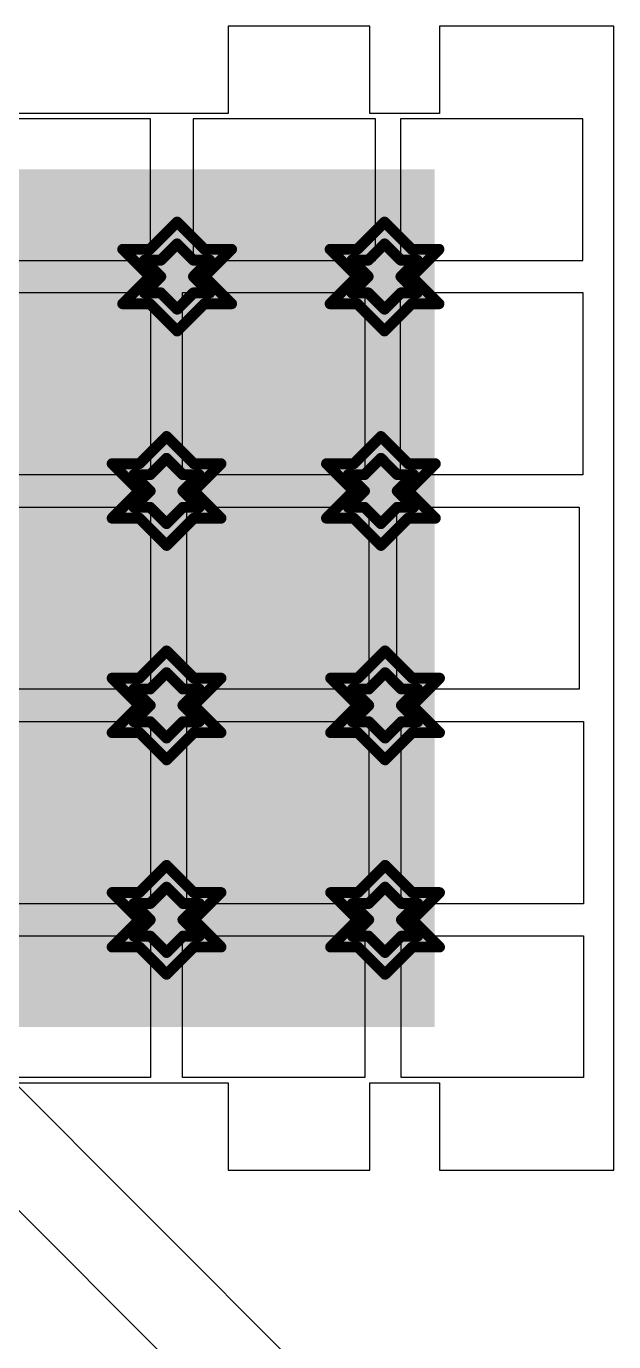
# Model space of a CAD drawing. Header units: millimetres. Extents: x 5 to 399, y 5 to 287.
# Drawn here: x 171.56 to 174.3, y 122.14 to 128.28 of the extents above; entities that cross this region are included whole.
import ezdxf

# ---------------------------------------------------------------- set-up
doc = ezdxf.new("R2010")
doc.units = ezdxf.units.MM
for name, color, linetype in [('DrillDrawing', 1, 'Continuous'), ('MidLayer2', 76, 'Continuous'), ('TopLayer', 1, 'Continuous'), ('TopPaste', 8, 'Continuous'), ('TopSolder', 216, 'Continuous')]:
    doc.layers.add(name, color=color, linetype=linetype)

# ---------------------------------------------------------------- blocks, each defined once
blk = doc.blocks.new('PQFN_8_MULTI_209')
at = {"layer": 'TopLayer'}
for p, q in [((2.667, 2.586), (-2.667, 2.586)), ((-2.667, 2.586), (-2.667, 1.7732)), ((2.667, 1.7732), (2.667, 2.586)), ((-2.667, 1.7732), (-2.2606, 1.7732)), ((-2.2606, 1.7732), (-2.2606, 1.4478)), ((2.2606, 1.4478), (2.2606, 1.7732)), ((2.2606, 1.7732), (2.667, 1.7732)), ((-2.2606, 1.4478), (-2.667, 1.4478)), ((-2.667, 1.4478), (-2.667, 0.7874)), ((2.667, 1.4478), (2.2606, 1.4478)), ((2.667, 0.7874), (2.667, 1.4478)), ((-2.667, 0.7874), (-2.2606, 0.7874)), ((-2.2606, 0.7874), (-2.2605, -0.5079)), ((2.2606, -0.508), (2.2606, 0.7874)), ((2.2606, 0.7874), (2.667, 0.7874))]:
    blk.add_line(p, q, dxfattribs=at)
blk.add_solid([(-2, -1.75), (2, -1.75), (-2, 1.75), (2, 1.75)], dxfattribs=at)
at = {"layer": 'TopPaste'}
for p, q in [((-1.575, 2.442), (-2.2352, 2.442)), ((-2.2352, 2.442), (-2.2352, 1.592)), ((-1.575, 1.592), (-1.575, 2.442)), ((-1.425, 1.592), (-1.425, 2.442)), ((-1.425, 2.442), (-0.575, 2.442)), ((-0.575, 2.442), (-0.575, 1.592)), ((-0.425, 1.575), (-0.425, 2.425)), ((-0.425, 2.425), (0.425, 2.425)), ((0.425, 2.425), (0.425, 1.575)), ((0.575, 1.5944), (0.575, 2.4444)), ((0.575, 2.4444), (1.425, 2.4444)), ((1.425, 2.4444), (1.425, 1.5944)), ((1.575, 1.5944), (1.575, 2.4444)), ((1.575, 2.4444), (2.2352, 2.4444)), ((2.2352, 2.4444), (2.2352, 1.5944)), ((-2.2352, 1.592), (-1.575, 1.592)), ((-0.575, 1.592), (-1.425, 1.592)), ((0.425, 1.575), (-0.425, 1.575)), ((1.425, 1.5944), (0.575, 1.5944)), ((2.2352, 1.5944), (1.575, 1.5944)), ((-1.575, 1.4744), (-2.2352, 1.4744)), ((-2.2352, 1.4744), (-2.2352, 0.6244)), ((-1.575, 0.6244), (-1.575, 1.4744)), ((-1.425, 1.425), (-0.575, 1.425)), ((-1.425, 0.575), (-1.425, 1.425)), ((-0.575, 1.425), (-0.575, 0.575)), ((-0.425, 1.4444), (0.425, 1.4444)), ((-0.425, 0.5944), (-0.425, 1.4444)), ((0.425, 1.4444), (0.425, 0.5944)), ((0.575, 1.4444), (1.425, 1.4444)), ((0.575, 0.5944), (0.575, 1.4444)), ((1.425, 1.4444), (1.425, 0.5944)), ((1.575, 0.575), (1.575, 1.425)), ((1.575, 1.425), (2.2352, 1.425)), ((2.2352, 1.425), (2.2352, 0.575)), ((-2.2352, 0.6244), (-1.575, 0.6244)), ((-0.575, 0.575), (-1.425, 0.575)), ((0.425, 0.5944), (-0.425, 0.5944)), ((1.425, 0.5944), (0.575, 0.5944)), ((2.2352, 0.575), (1.575, 0.575)), ((-1.575, 0.425), (-2.2352, 0.425)), ((-2.2352, 0.425), (-2.2352, -0.425)), ((-1.575, -0.425), (-1.575, 0.425)), ((-1.425, 0.425), (-0.575, 0.425)), ((-1.425, -0.425), (-1.425, 0.425)), ((-0.575, 0.425), (-0.575, -0.425)), ((-0.425, 0.425), (0.425, 0.425)), ((-0.425, -0.425), (-0.425, 0.425)), ((0.425, 0.425), (0.425, -0.425)), ((0.575, 0.425), (1.425, 0.425)), ((0.575, -0.425), (0.575, 0.425)), ((1.425, 0.425), (1.425, -0.425)), ((1.575, -0.425), (1.575, 0.425)), ((1.575, 0.425), (2.2352, 0.425)), ((2.2352, 0.425), (2.2352, -0.425))]:
    blk.add_line(p, q, dxfattribs=at)
at = {"layer": 'TopSolder'}
blk.add_solid([(-2, -1.75), (2, -1.75), (-2, 1.75), (2, 1.75)], dxfattribs=at)

msp = doc.modelspace()

# ---------------------------------------------------------------- linework, layer by layer
at = {"layer": 'DrillDrawing', "const_width": 0.0508}
for points in [[(172.1348, 127.2382), (172.2618, 127.3652)], [(172.2618, 127.3652), (172.3888, 127.2382)], [(173.1024, 127.2382), (173.2294, 127.3652)], [(173.2294, 127.3652), (173.3564, 127.2382)], [(172.0078, 127.2382), (172.1348, 127.1112)], [(172.0078, 127.2382), (172.1348, 127.2382)], [(172.1856, 127.1874), (172.2618, 127.2636)], [(172.2618, 127.2636), (172.338, 127.1874)], [(172.3888, 127.2382), (172.5158, 127.2382)], [(172.3888, 127.1112), (172.5158, 127.2382)], [(172.9754, 127.2382), (173.1024, 127.1112)], [(172.9754, 127.2382), (173.1024, 127.2382)], [(173.1532, 127.1874), (173.2294, 127.2636)], [(173.2294, 127.2636), (173.3056, 127.1874)], [(173.3564, 127.2382), (173.4834, 127.2382)], [(173.3564, 127.1112), (173.4834, 127.2382)], [(172.1094, 127.1874), (172.1856, 127.1112)], [(172.1094, 127.1874), (172.1856, 127.1874)], [(172.338, 127.1874), (172.4142, 127.1874)], [(172.338, 127.1112), (172.4142, 127.1874)], [(173.077, 127.1874), (173.1532, 127.1112)], [(173.077, 127.1874), (173.1532, 127.1874)], [(173.3056, 127.1874), (173.3818, 127.1874)], [(173.3056, 127.1112), (173.3818, 127.1874)], [(172.0078, 126.9842), (172.1348, 127.1112)], [(172.1094, 127.035), (172.1856, 127.1112)], [(172.338, 127.1112), (172.4142, 127.035)], [(172.3888, 127.1112), (172.5158, 126.9842)], [(172.9754, 126.9842), (173.1024, 127.1112)], [(173.077, 127.035), (173.1532, 127.1112)], [(173.3056, 127.1112), (173.3818, 127.035)], [(173.3564, 127.1112), (173.4834, 126.9842)], [(172.1094, 127.035), (172.1856, 127.035)], [(172.1856, 127.035), (172.2618, 126.9588)], [(172.2618, 126.9588), (172.338, 127.035)], [(172.338, 127.035), (172.4142, 127.035)], [(173.077, 127.035), (173.1532, 127.035)], [(173.1532, 127.035), (173.2294, 126.9588)], [(173.2294, 126.9588), (173.3056, 127.035)], [(173.3056, 127.035), (173.3818, 127.035)], [(172.0078, 126.9842), (172.1348, 126.9842)], [(172.1348, 126.9842), (172.2618, 126.8572)], [(172.2618, 126.8572), (172.3888, 126.9842)], [(172.3888, 126.9842), (172.5158, 126.9842)], [(172.9754, 126.9842), (173.1024, 126.9842)], [(173.1024, 126.9842), (173.2294, 126.8572)], [(173.2294, 126.8572), (173.3564, 126.9842)], [(173.3564, 126.9842), (173.4834, 126.9842)], [(172.0854, 126.2382), (172.2124, 126.3652)], [(172.2124, 126.3652), (172.3394, 126.2382)], [(173.0854, 126.2382), (173.2124, 126.3652)], [(173.2124, 126.3652), (173.3394, 126.2382)], [(171.9584, 126.2382), (172.0854, 126.1112)], [(171.9584, 126.2382), (172.0854, 126.2382)], [(172.1362, 126.1874), (172.2124, 126.2636)], [(172.2124, 126.2636), (172.2886, 126.1874)], [(172.3394, 126.2382), (172.4664, 126.2382)], [(172.3394, 126.1112), (172.4664, 126.2382)], [(172.9584, 126.2382), (173.0854, 126.1112)], [(172.9584, 126.2382), (173.0854, 126.2382)], [(173.1362, 126.1874), (173.2124, 126.2636)], [(173.2124, 126.2636), (173.2886, 126.1874)], [(173.3394, 126.2382), (173.4664, 126.2382)], [(173.3394, 126.1112), (173.4664, 126.2382)], [(172.06, 126.1874), (172.1362, 126.1112)], [(172.06, 126.1874), (172.1362, 126.1874)], [(172.2886, 126.1874), (172.3648, 126.1874)], [(172.2886, 126.1112), (172.3648, 126.1874)], [(173.06, 126.1874), (173.1362, 126.1112)], [(173.06, 126.1874), (173.1362, 126.1874)], [(173.2886, 126.1874), (173.3648, 126.1874)], [(173.2886, 126.1112), (173.3648, 126.1874)], [(171.9584, 125.9842), (172.0854, 126.1112)], [(172.06, 126.035), (172.1362, 126.1112)], [(172.2886, 126.1112), (172.3648, 126.035)], [(172.3394, 126.1112), (172.4664, 125.9842)], [(172.9584, 125.9842), (173.0854, 126.1112)], [(173.06, 126.035), (173.1362, 126.1112)], [(173.2886, 126.1112), (173.3648, 126.035)], [(173.3394, 126.1112), (173.4664, 125.9842)], [(171.9584, 125.9842), (172.0854, 125.9842)], [(172.06, 126.035), (172.1362, 126.035)], [(172.0854, 125.9842), (172.2124, 125.8572)], [(172.1362, 126.035), (172.2124, 125.9588)], [(172.2124, 125.9588), (172.2886, 126.035)], [(172.2124, 125.8572), (172.3394, 125.9842)], [(172.2886, 126.035), (172.3648, 126.035)], [(172.3394, 125.9842), (172.4664, 125.9842)], [(172.9584, 125.9842), (173.0854, 125.9842)], [(173.06, 126.035), (173.1362, 126.035)], [(173.0854, 125.9842), (173.2124, 125.8572)], [(173.1362, 126.035), (173.2124, 125.9588)], [(173.2124, 125.9588), (173.2886, 126.035)], [(173.2124, 125.8572), (173.3394, 125.9842)], [(173.2886, 126.035), (173.3648, 126.035)], [(173.3394, 125.9842), (173.4664, 125.9842)], [(172.0854, 125.2382), (172.2124, 125.3652)], [(172.2124, 125.3652), (172.3394, 125.2382)], [(173.1048, 125.2382), (173.2318, 125.3652)], [(173.2318, 125.3652), (173.3588, 125.2382)], [(172.1362, 125.1874), (172.2124, 125.2636)], [(172.2124, 125.2636), (172.2886, 125.1874)], [(173.1556, 125.1874), (173.2318, 125.2636)], [(173.2318, 125.2636), (173.308, 125.1874)], [(171.9584, 125.2382), (172.0854, 125.1112)], [(171.9584, 125.2382), (172.0854, 125.2382)], [(172.06, 125.1874), (172.1362, 125.1112)], [(172.06, 125.1874), (172.1362, 125.1874)], [(172.2886, 125.1874), (172.3648, 125.1874)], [(172.2886, 125.1112), (172.3648, 125.1874)], [(172.3394, 125.2382), (172.4664, 125.2382)], [(172.3394, 125.1112), (172.4664, 125.2382)], [(172.9778, 125.2382), (173.1048, 125.1112)], [(172.9778, 125.2382), (173.1048, 125.2382)], [(173.0794, 125.1874), (173.1556, 125.1112)], [(173.0794, 125.1874), (173.1556, 125.1874)], [(173.308, 125.1874), (173.3842, 125.1874)], [(173.308, 125.1112), (173.3842, 125.1874)], [(173.3588, 125.2382), (173.4858, 125.2382)], [(173.3588, 125.1112), (173.4858, 125.2382)], [(171.9584, 124.9842), (172.0854, 125.1112)], [(172.06, 125.035), (172.1362, 125.1112)], [(172.2886, 125.1112), (172.3648, 125.035)], [(172.3394, 125.1112), (172.4664, 124.9842)], [(172.9778, 124.9842), (173.1048, 125.1112)], [(173.0794, 125.035), (173.1556, 125.1112)], [(173.308, 125.1112), (173.3842, 125.035)], [(173.3588, 125.1112), (173.4858, 124.9842)], [(172.06, 125.035), (172.1362, 125.035)], [(172.1362, 125.035), (172.2124, 124.9588)], [(172.2124, 124.9588), (172.2886, 125.035)], [(172.2886, 125.035), (172.3648, 125.035)], [(173.0794, 125.035), (173.1556, 125.035)], [(173.1556, 125.035), (173.2318, 124.9588)], [(173.2318, 124.9588), (173.308, 125.035)], [(173.308, 125.035), (173.3842, 125.035)], [(171.9584, 124.9842), (172.0854, 124.9842)], [(172.0854, 124.9842), (172.2124, 124.8572)], [(172.2124, 124.8572), (172.3394, 124.9842)], [(172.3394, 124.9842), (172.4664, 124.9842)], [(172.9778, 124.9842), (173.1048, 124.9842)], [(173.1048, 124.9842), (173.2318, 124.8572)], [(173.2318, 124.8572), (173.3588, 124.9842)], [(173.3588, 124.9842), (173.4858, 124.9842)], [(172.0854, 124.2382), (172.2124, 124.3652)], [(172.2124, 124.3652), (172.3394, 124.2382)], [(173.1048, 124.2382), (173.2318, 124.3652)], [(173.2318, 124.3652), (173.3588, 124.2382)], [(172.1362, 124.1874), (172.2124, 124.2636)], [(172.2124, 124.2636), (172.2886, 124.1874)], [(173.1556, 124.1874), (173.2318, 124.2636)], [(173.2318, 124.2636), (173.308, 124.1874)], [(171.9584, 124.2382), (172.0854, 124.1112)], [(171.9584, 124.2382), (172.0854, 124.2382)], [(172.3394, 124.2382), (172.4664, 124.2382)], [(172.3394, 124.1112), (172.4664, 124.2382)], [(172.9778, 124.2382), (173.1048, 124.1112)], [(172.9778, 124.2382), (173.1048, 124.2382)], [(173.3588, 124.2382), (173.4858, 124.2382)], [(173.3588, 124.1112), (173.4858, 124.2382)], [(172.06, 124.1874), (172.1362, 124.1112)], [(172.06, 124.1874), (172.1362, 124.1874)], [(172.2886, 124.1874), (172.3648, 124.1874)], [(172.2886, 124.1112), (172.3648, 124.1874)], [(173.0794, 124.1874), (173.1556, 124.1112)], [(173.0794, 124.1874), (173.1556, 124.1874)], [(173.308, 124.1874), (173.3842, 124.1874)], [(173.308, 124.1112), (173.3842, 124.1874)], [(171.9584, 123.9842), (172.0854, 124.1112)], [(172.06, 124.035), (172.1362, 124.1112)], [(172.2886, 124.1112), (172.3648, 124.035)], [(172.3394, 124.1112), (172.4664, 123.9842)], [(172.9778, 123.9842), (173.1048, 124.1112)], [(173.0794, 124.035), (173.1556, 124.1112)], [(173.308, 124.1112), (173.3842, 124.035)], [(173.3588, 124.1112), (173.4858, 123.9842)], [(172.06, 124.035), (172.1362, 124.035)], [(172.1362, 124.035), (172.2124, 123.9588)], [(172.2124, 123.9588), (172.2886, 124.035)], [(172.2886, 124.035), (172.3648, 124.035)], [(173.0794, 124.035), (173.1556, 124.035)], [(173.1556, 124.035), (173.2318, 123.9588)], [(173.2318, 123.9588), (173.308, 124.035)], [(173.308, 124.035), (173.3842, 124.035)], [(171.9584, 123.9842), (172.0854, 123.9842)], [(172.0854, 123.9842), (172.2124, 123.8572)], [(172.2124, 123.8572), (172.3394, 123.9842)], [(172.3394, 123.9842), (172.4664, 123.9842)], [(172.9778, 123.9842), (173.1048, 123.9842)], [(173.1048, 123.9842), (173.2318, 123.8572)], [(173.2318, 123.8572), (173.3588, 123.9842)], [(173.3588, 123.9842), (173.4858, 123.9842)]]:
    msp.add_lwpolyline(points, dxfattribs=at)
at = {"layer": 'DrillDrawing', "const_width": 0.0254}
for points in [[(172.2491, 127.3652, 1), (172.2745, 127.3652, 1)], [(172.2491, 127.3652, 1), (172.2745, 127.3652, 1)], [(173.2167, 127.3652, 1), (173.2421, 127.3652, 1)], [(173.2167, 127.3652, 1), (173.2421, 127.3652, 1)], [(171.9951, 127.2382, 1), (172.0205, 127.2382, 1)], [(171.9951, 127.2382, 1), (172.0205, 127.2382, 1)], [(172.1221, 127.2382, 1), (172.1475, 127.2382, 1)], [(172.1221, 127.2382, 1), (172.1475, 127.2382, 1)], [(172.2491, 127.2636, 1), (172.2745, 127.2636, 1)], [(172.2491, 127.2636, 1), (172.2745, 127.2636, 1)], [(172.3761, 127.2382, 1), (172.4015, 127.2382, 1)], [(172.3761, 127.2382, 1), (172.4015, 127.2382, 1)], [(172.5031, 127.2382, 1), (172.5285, 127.2382, 1)], [(172.5031, 127.2382, 1), (172.5285, 127.2382, 1)], [(172.9627, 127.2382, 1), (172.9881, 127.2382, 1)], [(172.9627, 127.2382, 1), (172.9881, 127.2382, 1)], [(173.0897, 127.2382, 1), (173.1151, 127.2382, 1)], [(173.0897, 127.2382, 1), (173.1151, 127.2382, 1)], [(173.2167, 127.2636, 1), (173.2421, 127.2636, 1)], [(173.2167, 127.2636, 1), (173.2421, 127.2636, 1)], [(173.3437, 127.2382, 1), (173.3691, 127.2382, 1)], [(173.3437, 127.2382, 1), (173.3691, 127.2382, 1)], [(173.4707, 127.2382, 1), (173.4961, 127.2382, 1)], [(173.4707, 127.2382, 1), (173.4961, 127.2382, 1)], [(172.0967, 127.1874, 1), (172.1221, 127.1874, 1)], [(172.0967, 127.1874, 1), (172.1221, 127.1874, 1)], [(172.1729, 127.1874, 1), (172.1983, 127.1874, 1)], [(172.1729, 127.1874, 1), (172.1983, 127.1874, 1)], [(172.3253, 127.1874, 1), (172.3507, 127.1874, 1)], [(172.3253, 127.1874, 1), (172.3507, 127.1874, 1)], [(172.4015, 127.1874, 1), (172.4269, 127.1874, 1)], [(172.4015, 127.1874, 1), (172.4269, 127.1874, 1)], [(173.0643, 127.1874, 1), (173.0897, 127.1874, 1)], [(173.0643, 127.1874, 1), (173.0897, 127.1874, 1)], [(173.1405, 127.1874, 1), (173.1659, 127.1874, 1)], [(173.1405, 127.1874, 1), (173.1659, 127.1874, 1)], [(173.2929, 127.1874, 1), (173.3183, 127.1874, 1)], [(173.2929, 127.1874, 1), (173.3183, 127.1874, 1)], [(173.3691, 127.1874, 1), (173.3945, 127.1874, 1)], [(173.3691, 127.1874, 1), (173.3945, 127.1874, 1)], [(172.1221, 127.1112, 1), (172.1475, 127.1112, 1)], [(172.1221, 127.1112, 1), (172.1475, 127.1112, 1)], [(172.1729, 127.1112, 1), (172.1983, 127.1112, 1)], [(172.1729, 127.1112, 1), (172.1983, 127.1112, 1)], [(172.3253, 127.1112, 1), (172.3507, 127.1112, 1)], [(172.3253, 127.1112, 1), (172.3507, 127.1112, 1)], [(172.3761, 127.1112, 1), (172.4015, 127.1112, 1)], [(172.3761, 127.1112, 1), (172.4015, 127.1112, 1)], [(173.0897, 127.1112, 1), (173.1151, 127.1112, 1)], [(173.0897, 127.1112, 1), (173.1151, 127.1112, 1)], [(173.1405, 127.1112, 1), (173.1659, 127.1112, 1)], [(173.1405, 127.1112, 1), (173.1659, 127.1112, 1)], [(173.2929, 127.1112, 1), (173.3183, 127.1112, 1)], [(173.2929, 127.1112, 1), (173.3183, 127.1112, 1)], [(173.3437, 127.1112, 1), (173.3691, 127.1112, 1)], [(173.3437, 127.1112, 1), (173.3691, 127.1112, 1)], [(172.0967, 127.035, 1), (172.1221, 127.035, 1)], [(172.0967, 127.035, 1), (172.1221, 127.035, 1)], [(172.1729, 127.035, 1), (172.1983, 127.035, 1)], [(172.1729, 127.035, 1), (172.1983, 127.035, 1)], [(172.3253, 127.035, 1), (172.3507, 127.035, 1)], [(172.3253, 127.035, 1), (172.3507, 127.035, 1)], [(172.4015, 127.035, 1), (172.4269, 127.035, 1)], [(172.4015, 127.035, 1), (172.4269, 127.035, 1)], [(173.0643, 127.035, 1), (173.0897, 127.035, 1)], [(173.0643, 127.035, 1), (173.0897, 127.035, 1)], [(173.1405, 127.035, 1), (173.1659, 127.035, 1)], [(173.1405, 127.035, 1), (173.1659, 127.035, 1)], [(173.2929, 127.035, 1), (173.3183, 127.035, 1)], [(173.2929, 127.035, 1), (173.3183, 127.035, 1)], [(173.3691, 127.035, 1), (173.3945, 127.035, 1)], [(173.3691, 127.035, 1), (173.3945, 127.035, 1)], [(171.9951, 126.9842, 1), (172.0205, 126.9842, 1)], [(171.9951, 126.9842, 1), (172.0205, 126.9842, 1)], [(172.1221, 126.9842, 1), (172.1475, 126.9842, 1)], [(172.1221, 126.9842, 1), (172.1475, 126.9842, 1)], [(172.3761, 126.9842, 1), (172.4015, 126.9842, 1)], [(172.3761, 126.9842, 1), (172.4015, 126.9842, 1)], [(172.5031, 126.9842, 1), (172.5285, 126.9842, 1)], [(172.5031, 126.9842, 1), (172.5285, 126.9842, 1)], [(172.9627, 126.9842, 1), (172.9881, 126.9842, 1)], [(172.9627, 126.9842, 1), (172.9881, 126.9842, 1)], [(173.0897, 126.9842, 1), (173.1151, 126.9842, 1)], [(173.0897, 126.9842, 1), (173.1151, 126.9842, 1)], [(173.3437, 126.9842, 1), (173.3691, 126.9842, 1)], [(173.3437, 126.9842, 1), (173.3691, 126.9842, 1)], [(173.4707, 126.9842, 1), (173.4961, 126.9842, 1)], [(173.4707, 126.9842, 1), (173.4961, 126.9842, 1)], [(172.2491, 126.9588, 1), (172.2745, 126.9588, 1)], [(172.2491, 126.9588, 1), (172.2745, 126.9588, 1)], [(173.2167, 126.9588, 1), (173.2421, 126.9588, 1)], [(173.2167, 126.9588, 1), (173.2421, 126.9588, 1)], [(172.2491, 126.8572, 1), (172.2745, 126.8572, 1)], [(172.2491, 126.8572, 1), (172.2745, 126.8572, 1)], [(173.2167, 126.8572, 1), (173.2421, 126.8572, 1)], [(173.2167, 126.8572, 1), (173.2421, 126.8572, 1)], [(172.1997, 126.3652, 1), (172.2251, 126.3652, 1)], [(172.1997, 126.3652, 1), (172.2251, 126.3652, 1)], [(173.1997, 126.3652, 1), (173.2251, 126.3652, 1)], [(173.1997, 126.3652, 1), (173.2251, 126.3652, 1)], [(171.9457, 126.2382, 1), (171.9711, 126.2382, 1)], [(171.9457, 126.2382, 1), (171.9711, 126.2382, 1)], [(172.0727, 126.2382, 1), (172.0981, 126.2382, 1)], [(172.0727, 126.2382, 1), (172.0981, 126.2382, 1)], [(172.1997, 126.2636, 1), (172.2251, 126.2636, 1)], [(172.1997, 126.2636, 1), (172.2251, 126.2636, 1)], [(172.3267, 126.2382, 1), (172.3521, 126.2382, 1)], [(172.3267, 126.2382, 1), (172.3521, 126.2382, 1)], [(172.4537, 126.2382, 1), (172.4791, 126.2382, 1)], [(172.4537, 126.2382, 1), (172.4791, 126.2382, 1)], [(172.9457, 126.2382, 1), (172.9711, 126.2382, 1)], [(172.9457, 126.2382, 1), (172.9711, 126.2382, 1)], [(173.0727, 126.2382, 1), (173.0981, 126.2382, 1)], [(173.0727, 126.2382, 1), (173.0981, 126.2382, 1)], [(173.1997, 126.2636, 1), (173.2251, 126.2636, 1)], [(173.1997, 126.2636, 1), (173.2251, 126.2636, 1)], [(173.3267, 126.2382, 1), (173.3521, 126.2382, 1)], [(173.3267, 126.2382, 1), (173.3521, 126.2382, 1)], [(173.4537, 126.2382, 1), (173.4791, 126.2382, 1)], [(173.4537, 126.2382, 1), (173.4791, 126.2382, 1)], [(172.0473, 126.1874, 1), (172.0727, 126.1874, 1)], [(172.0473, 126.1874, 1), (172.0727, 126.1874, 1)], [(172.1235, 126.1874, 1), (172.1489, 126.1874, 1)], [(172.1235, 126.1874, 1), (172.1489, 126.1874, 1)], [(172.2759, 126.1874, 1), (172.3013, 126.1874, 1)], [(172.2759, 126.1874, 1), (172.3013, 126.1874, 1)], [(172.3521, 126.1874, 1), (172.3775, 126.1874, 1)], [(172.3521, 126.1874, 1), (172.3775, 126.1874, 1)], [(173.0473, 126.1874, 1), (173.0727, 126.1874, 1)], [(173.0473, 126.1874, 1), (173.0727, 126.1874, 1)], [(173.1235, 126.1874, 1), (173.1489, 126.1874, 1)], [(173.1235, 126.1874, 1), (173.1489, 126.1874, 1)], [(173.2759, 126.1874, 1), (173.3013, 126.1874, 1)], [(173.2759, 126.1874, 1), (173.3013, 126.1874, 1)], [(173.3521, 126.1874, 1), (173.3775, 126.1874, 1)], [(173.3521, 126.1874, 1), (173.3775, 126.1874, 1)], [(172.0727, 126.1112, 1), (172.0981, 126.1112, 1)], [(172.0727, 126.1112, 1), (172.0981, 126.1112, 1)], [(172.1235, 126.1112, 1), (172.1489, 126.1112, 1)], [(172.1235, 126.1112, 1), (172.1489, 126.1112, 1)], [(172.2759, 126.1112, 1), (172.3013, 126.1112, 1)], [(172.2759, 126.1112, 1), (172.3013, 126.1112, 1)], [(172.3267, 126.1112, 1), (172.3521, 126.1112, 1)], [(172.3267, 126.1112, 1), (172.3521, 126.1112, 1)], [(173.0727, 126.1112, 1), (173.0981, 126.1112, 1)], [(173.0727, 126.1112, 1), (173.0981, 126.1112, 1)], [(173.1235, 126.1112, 1), (173.1489, 126.1112, 1)], [(173.1235, 126.1112, 1), (173.1489, 126.1112, 1)], [(173.2759, 126.1112, 1), (173.3013, 126.1112, 1)], [(173.2759, 126.1112, 1), (173.3013, 126.1112, 1)], [(173.3267, 126.1112, 1), (173.3521, 126.1112, 1)], [(173.3267, 126.1112, 1), (173.3521, 126.1112, 1)], [(171.9457, 125.9842, 1), (171.9711, 125.9842, 1)], [(171.9457, 125.9842, 1), (171.9711, 125.9842, 1)], [(172.0473, 126.035, 1), (172.0727, 126.035, 1)], [(172.0473, 126.035, 1), (172.0727, 126.035, 1)], [(172.0727, 125.9842, 1), (172.0981, 125.9842, 1)], [(172.0727, 125.9842, 1), (172.0981, 125.9842, 1)], [(172.1235, 126.035, 1), (172.1489, 126.035, 1)], [(172.1235, 126.035, 1), (172.1489, 126.035, 1)], [(172.2759, 126.035, 1), (172.3013, 126.035, 1)], [(172.2759, 126.035, 1), (172.3013, 126.035, 1)], [(172.3267, 125.9842, 1), (172.3521, 125.9842, 1)], [(172.3267, 125.9842, 1), (172.3521, 125.9842, 1)], [(172.3521, 126.035, 1), (172.3775, 126.035, 1)], [(172.3521, 126.035, 1), (172.3775, 126.035, 1)], [(172.4537, 125.9842, 1), (172.4791, 125.9842, 1)], [(172.4537, 125.9842, 1), (172.4791, 125.9842, 1)], [(172.9457, 125.9842, 1), (172.9711, 125.9842, 1)], [(172.9457, 125.9842, 1), (172.9711, 125.9842, 1)], [(173.0473, 126.035, 1), (173.0727, 126.035, 1)], [(173.0473, 126.035, 1), (173.0727, 126.035, 1)], [(173.0727, 125.9842, 1), (173.0981, 125.9842, 1)], [(173.0727, 125.9842, 1), (173.0981, 125.9842, 1)], [(173.1235, 126.035, 1), (173.1489, 126.035, 1)], [(173.1235, 126.035, 1), (173.1489, 126.035, 1)], [(173.2759, 126.035, 1), (173.3013, 126.035, 1)], [(173.2759, 126.035, 1), (173.3013, 126.035, 1)], [(173.3267, 125.9842, 1), (173.3521, 125.9842, 1)], [(173.3267, 125.9842, 1), (173.3521, 125.9842, 1)], [(173.3521, 126.035, 1), (173.3775, 126.035, 1)], [(173.3521, 126.035, 1), (173.3775, 126.035, 1)], [(173.4537, 125.9842, 1), (173.4791, 125.9842, 1)], [(173.4537, 125.9842, 1), (173.4791, 125.9842, 1)], [(172.1997, 125.9588, 1), (172.2251, 125.9588, 1)], [(172.1997, 125.9588, 1), (172.2251, 125.9588, 1)], [(173.1997, 125.9588, 1), (173.2251, 125.9588, 1)], [(173.1997, 125.9588, 1), (173.2251, 125.9588, 1)], [(172.1997, 125.8572, 1), (172.2251, 125.8572, 1)], [(172.1997, 125.8572, 1), (172.2251, 125.8572, 1)], [(173.1997, 125.8572, 1), (173.2251, 125.8572, 1)], [(173.1997, 125.8572, 1), (173.2251, 125.8572, 1)], [(172.1997, 125.3652, 1), (172.2251, 125.3652, 1)], [(172.1997, 125.3652, 1), (172.2251, 125.3652, 1)], [(173.2191, 125.3652, 1), (173.2445, 125.3652, 1)], [(173.2191, 125.3652, 1), (173.2445, 125.3652, 1)], [(172.1997, 125.2636, 1), (172.2251, 125.2636, 1)], [(172.1997, 125.2636, 1), (172.2251, 125.2636, 1)], [(173.2191, 125.2636, 1), (173.2445, 125.2636, 1)], [(173.2191, 125.2636, 1), (173.2445, 125.2636, 1)], [(171.9457, 125.2382, 1), (171.9711, 125.2382, 1)], [(171.9457, 125.2382, 1), (171.9711, 125.2382, 1)], [(172.0473, 125.1874, 1), (172.0727, 125.1874, 1)], [(172.0473, 125.1874, 1), (172.0727, 125.1874, 1)], [(172.0727, 125.2382, 1), (172.0981, 125.2382, 1)], [(172.0727, 125.2382, 1), (172.0981, 125.2382, 1)], [(172.1235, 125.1874, 1), (172.1489, 125.1874, 1)], [(172.1235, 125.1874, 1), (172.1489, 125.1874, 1)], [(172.2759, 125.1874, 1), (172.3013, 125.1874, 1)], [(172.2759, 125.1874, 1), (172.3013, 125.1874, 1)], [(172.3267, 125.2382, 1), (172.3521, 125.2382, 1)], [(172.3267, 125.2382, 1), (172.3521, 125.2382, 1)], [(172.3521, 125.1874, 1), (172.3775, 125.1874, 1)], [(172.3521, 125.1874, 1), (172.3775, 125.1874, 1)], [(172.4537, 125.2382, 1), (172.4791, 125.2382, 1)], [(172.4537, 125.2382, 1), (172.4791, 125.2382, 1)], [(172.9651, 125.2382, 1), (172.9905, 125.2382, 1)], [(172.9651, 125.2382, 1), (172.9905, 125.2382, 1)], [(173.0667, 125.1874, 1), (173.0921, 125.1874, 1)], [(173.0667, 125.1874, 1), (173.0921, 125.1874, 1)], [(173.0921, 125.2382, 1), (173.1175, 125.2382, 1)], [(173.0921, 125.2382, 1), (173.1175, 125.2382, 1)], [(173.1429, 125.1874, 1), (173.1683, 125.1874, 1)], [(173.1429, 125.1874, 1), (173.1683, 125.1874, 1)], [(173.2953, 125.1874, 1), (173.3207, 125.1874, 1)], [(173.2953, 125.1874, 1), (173.3207, 125.1874, 1)], [(173.3461, 125.2382, 1), (173.3715, 125.2382, 1)], [(173.3461, 125.2382, 1), (173.3715, 125.2382, 1)], [(173.3715, 125.1874, 1), (173.3969, 125.1874, 1)], [(173.3715, 125.1874, 1), (173.3969, 125.1874, 1)], [(173.4731, 125.2382, 1), (173.4985, 125.2382, 1)], [(173.4731, 125.2382, 1), (173.4985, 125.2382, 1)], [(172.0727, 125.1112, 1), (172.0981, 125.1112, 1)], [(172.0727, 125.1112, 1), (172.0981, 125.1112, 1)], [(172.1235, 125.1112, 1), (172.1489, 125.1112, 1)], [(172.1235, 125.1112, 1), (172.1489, 125.1112, 1)], [(172.2759, 125.1112, 1), (172.3013, 125.1112, 1)], [(172.2759, 125.1112, 1), (172.3013, 125.1112, 1)], [(172.3267, 125.1112, 1), (172.3521, 125.1112, 1)], [(172.3267, 125.1112, 1), (172.3521, 125.1112, 1)], [(173.0921, 125.1112, 1), (173.1175, 125.1112, 1)], [(173.0921, 125.1112, 1), (173.1175, 125.1112, 1)], [(173.1429, 125.1112, 1), (173.1683, 125.1112, 1)], [(173.1429, 125.1112, 1), (173.1683, 125.1112, 1)], [(173.2953, 125.1112, 1), (173.3207, 125.1112, 1)], [(173.2953, 125.1112, 1), (173.3207, 125.1112, 1)], [(173.3461, 125.1112, 1), (173.3715, 125.1112, 1)], [(173.3461, 125.1112, 1), (173.3715, 125.1112, 1)], [(172.0473, 125.035, 1), (172.0727, 125.035, 1)], [(172.0473, 125.035, 1), (172.0727, 125.035, 1)], [(172.1235, 125.035, 1), (172.1489, 125.035, 1)], [(172.1235, 125.035, 1), (172.1489, 125.035, 1)], [(172.2759, 125.035, 1), (172.3013, 125.035, 1)], [(172.2759, 125.035, 1), (172.3013, 125.035, 1)], [(172.3521, 125.035, 1), (172.3775, 125.035, 1)], [(172.3521, 125.035, 1), (172.3775, 125.035, 1)], [(173.0667, 125.035, 1), (173.0921, 125.035, 1)], [(173.0667, 125.035, 1), (173.0921, 125.035, 1)], [(173.1429, 125.035, 1), (173.1683, 125.035, 1)], [(173.1429, 125.035, 1), (173.1683, 125.035, 1)], [(173.2953, 125.035, 1), (173.3207, 125.035, 1)], [(173.2953, 125.035, 1), (173.3207, 125.035, 1)], [(173.3715, 125.035, 1), (173.3969, 125.035, 1)], [(173.3715, 125.035, 1), (173.3969, 125.035, 1)], [(171.9457, 124.9842, 1), (171.9711, 124.9842, 1)], [(171.9457, 124.9842, 1), (171.9711, 124.9842, 1)], [(172.0727, 124.9842, 1), (172.0981, 124.9842, 1)], [(172.0727, 124.9842, 1), (172.0981, 124.9842, 1)], [(172.1997, 124.9588, 1), (172.2251, 124.9588, 1)], [(172.1997, 124.9588, 1), (172.2251, 124.9588, 1)], [(172.3267, 124.9842, 1), (172.3521, 124.9842, 1)], [(172.3267, 124.9842, 1), (172.3521, 124.9842, 1)], [(172.4537, 124.9842, 1), (172.4791, 124.9842, 1)], [(172.4537, 124.9842, 1), (172.4791, 124.9842, 1)], [(172.9651, 124.9842, 1), (172.9905, 124.9842, 1)], [(172.9651, 124.9842, 1), (172.9905, 124.9842, 1)], [(173.0921, 124.9842, 1), (173.1175, 124.9842, 1)], [(173.0921, 124.9842, 1), (173.1175, 124.9842, 1)], [(173.2191, 124.9588, 1), (173.2445, 124.9588, 1)], [(173.2191, 124.9588, 1), (173.2445, 124.9588, 1)], [(173.3461, 124.9842, 1), (173.3715, 124.9842, 1)], [(173.3461, 124.9842, 1), (173.3715, 124.9842, 1)], [(173.4731, 124.9842, 1), (173.4985, 124.9842, 1)], [(173.4731, 124.9842, 1), (173.4985, 124.9842, 1)], [(172.1997, 124.8572, 1), (172.2251, 124.8572, 1)], [(172.1997, 124.8572, 1), (172.2251, 124.8572, 1)], [(173.2191, 124.8572, 1), (173.2445, 124.8572, 1)], [(173.2191, 124.8572, 1), (173.2445, 124.8572, 1)], [(172.1997, 124.3652, 1), (172.2251, 124.3652, 1)], [(172.1997, 124.3652, 1), (172.2251, 124.3652, 1)], [(173.2191, 124.3652, 1), (173.2445, 124.3652, 1)], [(173.2191, 124.3652, 1), (173.2445, 124.3652, 1)], [(172.1997, 124.2636, 1), (172.2251, 124.2636, 1)], [(172.1997, 124.2636, 1), (172.2251, 124.2636, 1)], [(173.2191, 124.2636, 1), (173.2445, 124.2636, 1)], [(173.2191, 124.2636, 1), (173.2445, 124.2636, 1)], [(171.9457, 124.2382, 1), (171.9711, 124.2382, 1)], [(171.9457, 124.2382, 1), (171.9711, 124.2382, 1)], [(172.0727, 124.2382, 1), (172.0981, 124.2382, 1)], [(172.0727, 124.2382, 1), (172.0981, 124.2382, 1)], [(172.3267, 124.2382, 1), (172.3521, 124.2382, 1)], [(172.3267, 124.2382, 1), (172.3521, 124.2382, 1)], [(172.4537, 124.2382, 1), (172.4791, 124.2382, 1)], [(172.4537, 124.2382, 1), (172.4791, 124.2382, 1)], [(172.9651, 124.2382, 1), (172.9905, 124.2382, 1)], [(172.9651, 124.2382, 1), (172.9905, 124.2382, 1)], [(173.0921, 124.2382, 1), (173.1175, 124.2382, 1)], [(173.0921, 124.2382, 1), (173.1175, 124.2382, 1)], [(173.3461, 124.2382, 1), (173.3715, 124.2382, 1)], [(173.3461, 124.2382, 1), (173.3715, 124.2382, 1)], [(173.4731, 124.2382, 1), (173.4985, 124.2382, 1)], [(173.4731, 124.2382, 1), (173.4985, 124.2382, 1)], [(172.0473, 124.1874, 1), (172.0727, 124.1874, 1)], [(172.0473, 124.1874, 1), (172.0727, 124.1874, 1)], [(172.1235, 124.1874, 1), (172.1489, 124.1874, 1)], [(172.1235, 124.1874, 1), (172.1489, 124.1874, 1)], [(172.2759, 124.1874, 1), (172.3013, 124.1874, 1)], [(172.2759, 124.1874, 1), (172.3013, 124.1874, 1)], [(172.3521, 124.1874, 1), (172.3775, 124.1874, 1)], [(172.3521, 124.1874, 1), (172.3775, 124.1874, 1)], [(173.0667, 124.1874, 1), (173.0921, 124.1874, 1)], [(173.0667, 124.1874, 1), (173.0921, 124.1874, 1)], [(173.1429, 124.1874, 1), (173.1683, 124.1874, 1)], [(173.1429, 124.1874, 1), (173.1683, 124.1874, 1)], [(173.2953, 124.1874, 1), (173.3207, 124.1874, 1)], [(173.2953, 124.1874, 1), (173.3207, 124.1874, 1)], [(173.3715, 124.1874, 1), (173.3969, 124.1874, 1)], [(173.3715, 124.1874, 1), (173.3969, 124.1874, 1)], [(172.0727, 124.1112, 1), (172.0981, 124.1112, 1)], [(172.0727, 124.1112, 1), (172.0981, 124.1112, 1)], [(172.1235, 124.1112, 1), (172.1489, 124.1112, 1)], [(172.1235, 124.1112, 1), (172.1489, 124.1112, 1)], [(172.2759, 124.1112, 1), (172.3013, 124.1112, 1)], [(172.2759, 124.1112, 1), (172.3013, 124.1112, 1)], [(172.3267, 124.1112, 1), (172.3521, 124.1112, 1)], [(172.3267, 124.1112, 1), (172.3521, 124.1112, 1)], [(173.0921, 124.1112, 1), (173.1175, 124.1112, 1)], [(173.0921, 124.1112, 1), (173.1175, 124.1112, 1)], [(173.1429, 124.1112, 1), (173.1683, 124.1112, 1)], [(173.1429, 124.1112, 1), (173.1683, 124.1112, 1)], [(173.2953, 124.1112, 1), (173.3207, 124.1112, 1)], [(173.2953, 124.1112, 1), (173.3207, 124.1112, 1)], [(173.3461, 124.1112, 1), (173.3715, 124.1112, 1)], [(173.3461, 124.1112, 1), (173.3715, 124.1112, 1)], [(172.0473, 124.035, 1), (172.0727, 124.035, 1)], [(172.0473, 124.035, 1), (172.0727, 124.035, 1)], [(172.1235, 124.035, 1), (172.1489, 124.035, 1)], [(172.1235, 124.035, 1), (172.1489, 124.035, 1)], [(172.2759, 124.035, 1), (172.3013, 124.035, 1)], [(172.2759, 124.035, 1), (172.3013, 124.035, 1)], [(172.3521, 124.035, 1), (172.3775, 124.035, 1)], [(172.3521, 124.035, 1), (172.3775, 124.035, 1)], [(173.0667, 124.035, 1), (173.0921, 124.035, 1)], [(173.0667, 124.035, 1), (173.0921, 124.035, 1)], [(173.1429, 124.035, 1), (173.1683, 124.035, 1)], [(173.1429, 124.035, 1), (173.1683, 124.035, 1)], [(173.2953, 124.035, 1), (173.3207, 124.035, 1)], [(173.2953, 124.035, 1), (173.3207, 124.035, 1)], [(173.3715, 124.035, 1), (173.3969, 124.035, 1)], [(173.3715, 124.035, 1), (173.3969, 124.035, 1)], [(171.9457, 123.9842, 1), (171.9711, 123.9842, 1)], [(171.9457, 123.9842, 1), (171.9711, 123.9842, 1)], [(172.0727, 123.9842, 1), (172.0981, 123.9842, 1)], [(172.0727, 123.9842, 1), (172.0981, 123.9842, 1)], [(172.1997, 123.9588, 1), (172.2251, 123.9588, 1)], [(172.1997, 123.9588, 1), (172.2251, 123.9588, 1)], [(172.3267, 123.9842, 1), (172.3521, 123.9842, 1)], [(172.3267, 123.9842, 1), (172.3521, 123.9842, 1)], [(172.4537, 123.9842, 1), (172.4791, 123.9842, 1)], [(172.4537, 123.9842, 1), (172.4791, 123.9842, 1)], [(172.9651, 123.9842, 1), (172.9905, 123.9842, 1)], [(172.9651, 123.9842, 1), (172.9905, 123.9842, 1)], [(173.0921, 123.9842, 1), (173.1175, 123.9842, 1)], [(173.0921, 123.9842, 1), (173.1175, 123.9842, 1)], [(173.2191, 123.9588, 1), (173.2445, 123.9588, 1)], [(173.2191, 123.9588, 1), (173.2445, 123.9588, 1)], [(173.3461, 123.9842, 1), (173.3715, 123.9842, 1)], [(173.3461, 123.9842, 1), (173.3715, 123.9842, 1)], [(173.4731, 123.9842, 1), (173.4985, 123.9842, 1)], [(173.4731, 123.9842, 1), (173.4985, 123.9842, 1)], [(172.1997, 123.8572, 1), (172.2251, 123.8572, 1)], [(172.1997, 123.8572, 1), (172.2251, 123.8572, 1)], [(173.2191, 123.8572, 1), (173.2445, 123.8572, 1)], [(173.2191, 123.8572, 1), (173.2445, 123.8572, 1)]]:
    msp.add_lwpolyline(points, format="xyb", close=True, dxfattribs=at)
at = {"layer": 'MidLayer2'}
for p, q in [((174.0847, 120.7696), (171.1014, 123.7529)), ((170.7124, 123.5652), (173.9158, 120.3618))]:
    msp.add_line(p, q, dxfattribs=at)

# ---------------------------------------------------------------- block references
at = {"rotation": 270}
msp.add_blockref('PQFN_8_MULTI_209', (171.7124, 125.6112), dxfattribs=at)

doc.saveas('drawing.dxf')
